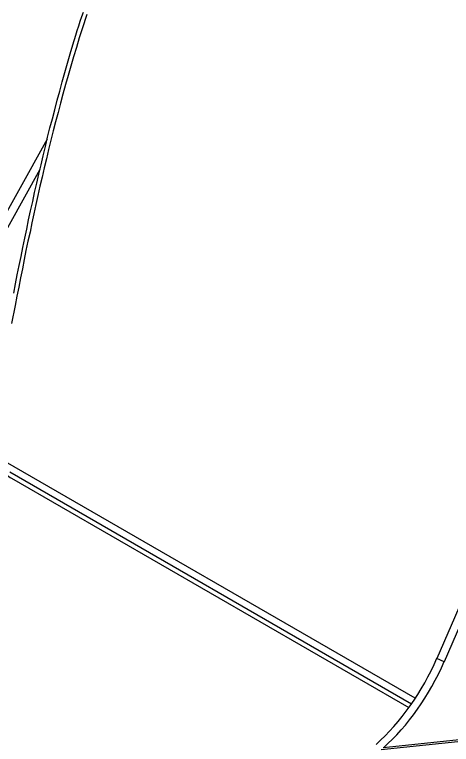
# Model space of a CAD drawing. Header units: millimetres. Extents: x 2758 to 41047, y 670 to 17125.
# Drawn here: x 35393 to 36067, y 8005 to 9133 of the extents above; entities that cross this region are included whole.
import ezdxf

# ---------------------------------------------------------------- set-up
doc = ezdxf.new("R2010")
doc.units = ezdxf.units.MM
doc.layers.add('PDF2_Geometría', color=7, linetype='Continuous')

# ---------------------------------------------------------------- blocks, each defined once
blk = doc.blocks.new('OH3A1-1$-$ASSY$$CENTER$TUB_-_v2$-$copia')
at = {"layer": 'PDF2_Geometría', "lineweight": -3}
for points in [[(16.2342, 11.4167), (16.2392, 11.445), (16.245, 11.4734), (16.2509, 11.5017), (16.2567, 11.5292), (16.2625, 11.5575), (16.2684, 11.5859), (16.2742, 11.6142), (16.28, 11.6425), (16.2859, 11.6708), (16.2925, 11.6992), (16.2984, 11.7275), (16.305, 11.7558), (16.3117, 11.7842), (16.3184, 11.8125), (16.325, 11.8408), (16.3317, 11.8692), (16.3384, 11.8983), (16.3459, 11.9267), (16.3534, 11.955), (16.3609, 11.9833), (16.3684, 12.0125), (16.3759, 12.0408), (16.3834, 12.0692), (16.3917, 12.0983), (16.4, 12.1267), (16.4084, 12.1558), (16.4167, 12.1842), (16.4259, 12.2133), (16.43, 12.2275), (16.435, 12.2425), (16.4392, 12.2567), (16.4442, 12.2708), (16.4492, 12.285)], [(16.4592, 12.2775), (16.455, 12.2625), (16.45, 12.2483), (16.445, 12.2333), (16.4359, 12.205), (16.4275, 12.1758), (16.4184, 12.1467), (16.41, 12.1183), (16.4017, 12.0892), (16.3934, 12.0608), (16.3859, 12.0317), (16.3784, 12.0033), (16.3709, 11.9742), (16.3634, 11.9458), (16.3559, 11.9175), (16.3484, 11.8892), (16.3417, 11.86), (16.335, 11.8317), (16.3284, 11.8033), (16.3217, 11.775), (16.315, 11.7467), (16.3084, 11.7183), (16.3025, 11.69), (16.2959, 11.6617), (16.29, 11.6333), (16.2842, 11.605), (16.2775, 11.5767), (16.2717, 11.5483), (16.2659, 11.52), (16.2609, 11.4917), (16.255, 11.4633), (16.2492, 11.435), (16.2434, 11.4067), (16.2384, 11.3784), (16.2275, 11.3225)], [(16.36, 11.9325), (16.36, 11.9325)], [(16.3375, 11.8917), (15.9975, 11.2809)], [(16.3358, 11.8367), (16.3358, 11.8367)], [(16.315, 11.7983), (16.0192, 11.2667)], [(18.0433, 11.4467), (17.54, 10.2875)], [(18.0542, 11.4408), (18.0658, 11.4358), (17.5625, 10.2767)], [(16.1742, 10.9033), (16.1767, 10.8992), (16.1792, 10.8942), (16.1817, 10.89), (16.185, 10.8858), (16.1875, 10.8817), (16.1909, 10.8775), (16.1942, 10.8733), (16.1967, 10.8692), (16.2009, 10.8658), (16.2042, 10.8625), (16.2075, 10.8592), (16.2117, 10.8558), (16.215, 10.8525), (16.2192, 10.85), (16.2234, 10.8467), (16.2275, 10.8442), (17.4542, 10.1359)], [(17.4733, 10.1642), (16.1809, 10.91)], [(16.2217, 10.8642), (17.4625, 10.1475)], [(17.5625, 10.2767), (17.54, 10.2875)], [(18.0192, 10.0733), (17.3684, 10.005)], [(18.0208, 10.0792), (17.375, 10.0108)]]:
    blk.add_lwpolyline(points, dxfattribs=at)
for points in [[(17.3527, 10.0219), (17.4288, 10.0894), (17.4952, 10.1835), (17.5407, 10.2884)], [(17.3752, 10.0111), (17.4513, 10.0786), (17.5177, 10.1726), (17.5632, 10.2776)]]:
    blk.add_open_spline(points, degree=3, dxfattribs=at)

msp = doc.modelspace()

# ---------------------------------------------------------------- block references
at = {"xscale": 500, "yscale": 500, "zscale": 500}
msp.add_blockref('OH3A1-1$-$ASSY$$CENTER$TUB_-_v2$-$copia', (27274.3, 2994.5), dxfattribs=at)

doc.saveas('drawing.dxf')
